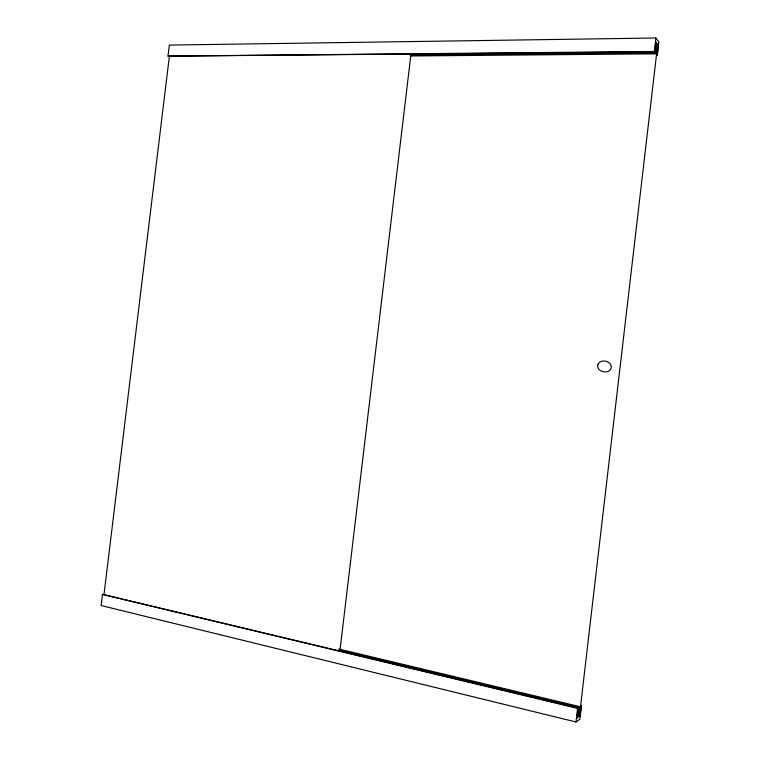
<?xml version="1.0" encoding="UTF-8"?>
<svg xmlns="http://www.w3.org/2000/svg" width="760" height="760" viewBox="0 0 760 760"><rect width="100%" height="100%" fill="white"/><g stroke="black" fill="none" stroke-linecap="round" stroke-linejoin="round"><path stroke-width="1.14" d="M576.014 722L577.6 708.358L578.094 708.025L576.897 718.238L577.875 717.544L579.063 707.351L580.022 706.686L578.835 716.851L579.804 716.158L581.457 705.688L579.889 719.188L576.014 722L101.127 605.539L102.486 594.377L578.094 708.025M654.626 51.927L655.804 38L169.338 45.087L167.998 56.126L654.626 51.927L655.794 41.857L656.573 42.826L655.395 52.886L656.165 53.827L410.542 55.974M656.165 53.827L657.333 43.804L658.103 44.773L657.314 55.242L658.872 41.923L655.804 38M579.367 716.442L657.723 44.289M339.853 651.415L410.998 53.827M104.025 594.301L169.48 55.442M167.998 56.126L654.236 51.452M409.953 55.109L655.395 52.886M338.837 649.031L580.022 706.686M339.216 649.933L579.063 707.351M102.486 594.377L577.6 708.358M597.806 364.999C596.239 372.144 609.387 374.813 611.135 367.954C612.664 360.867 599.526 358.074 597.806 364.999"/></g></svg>
